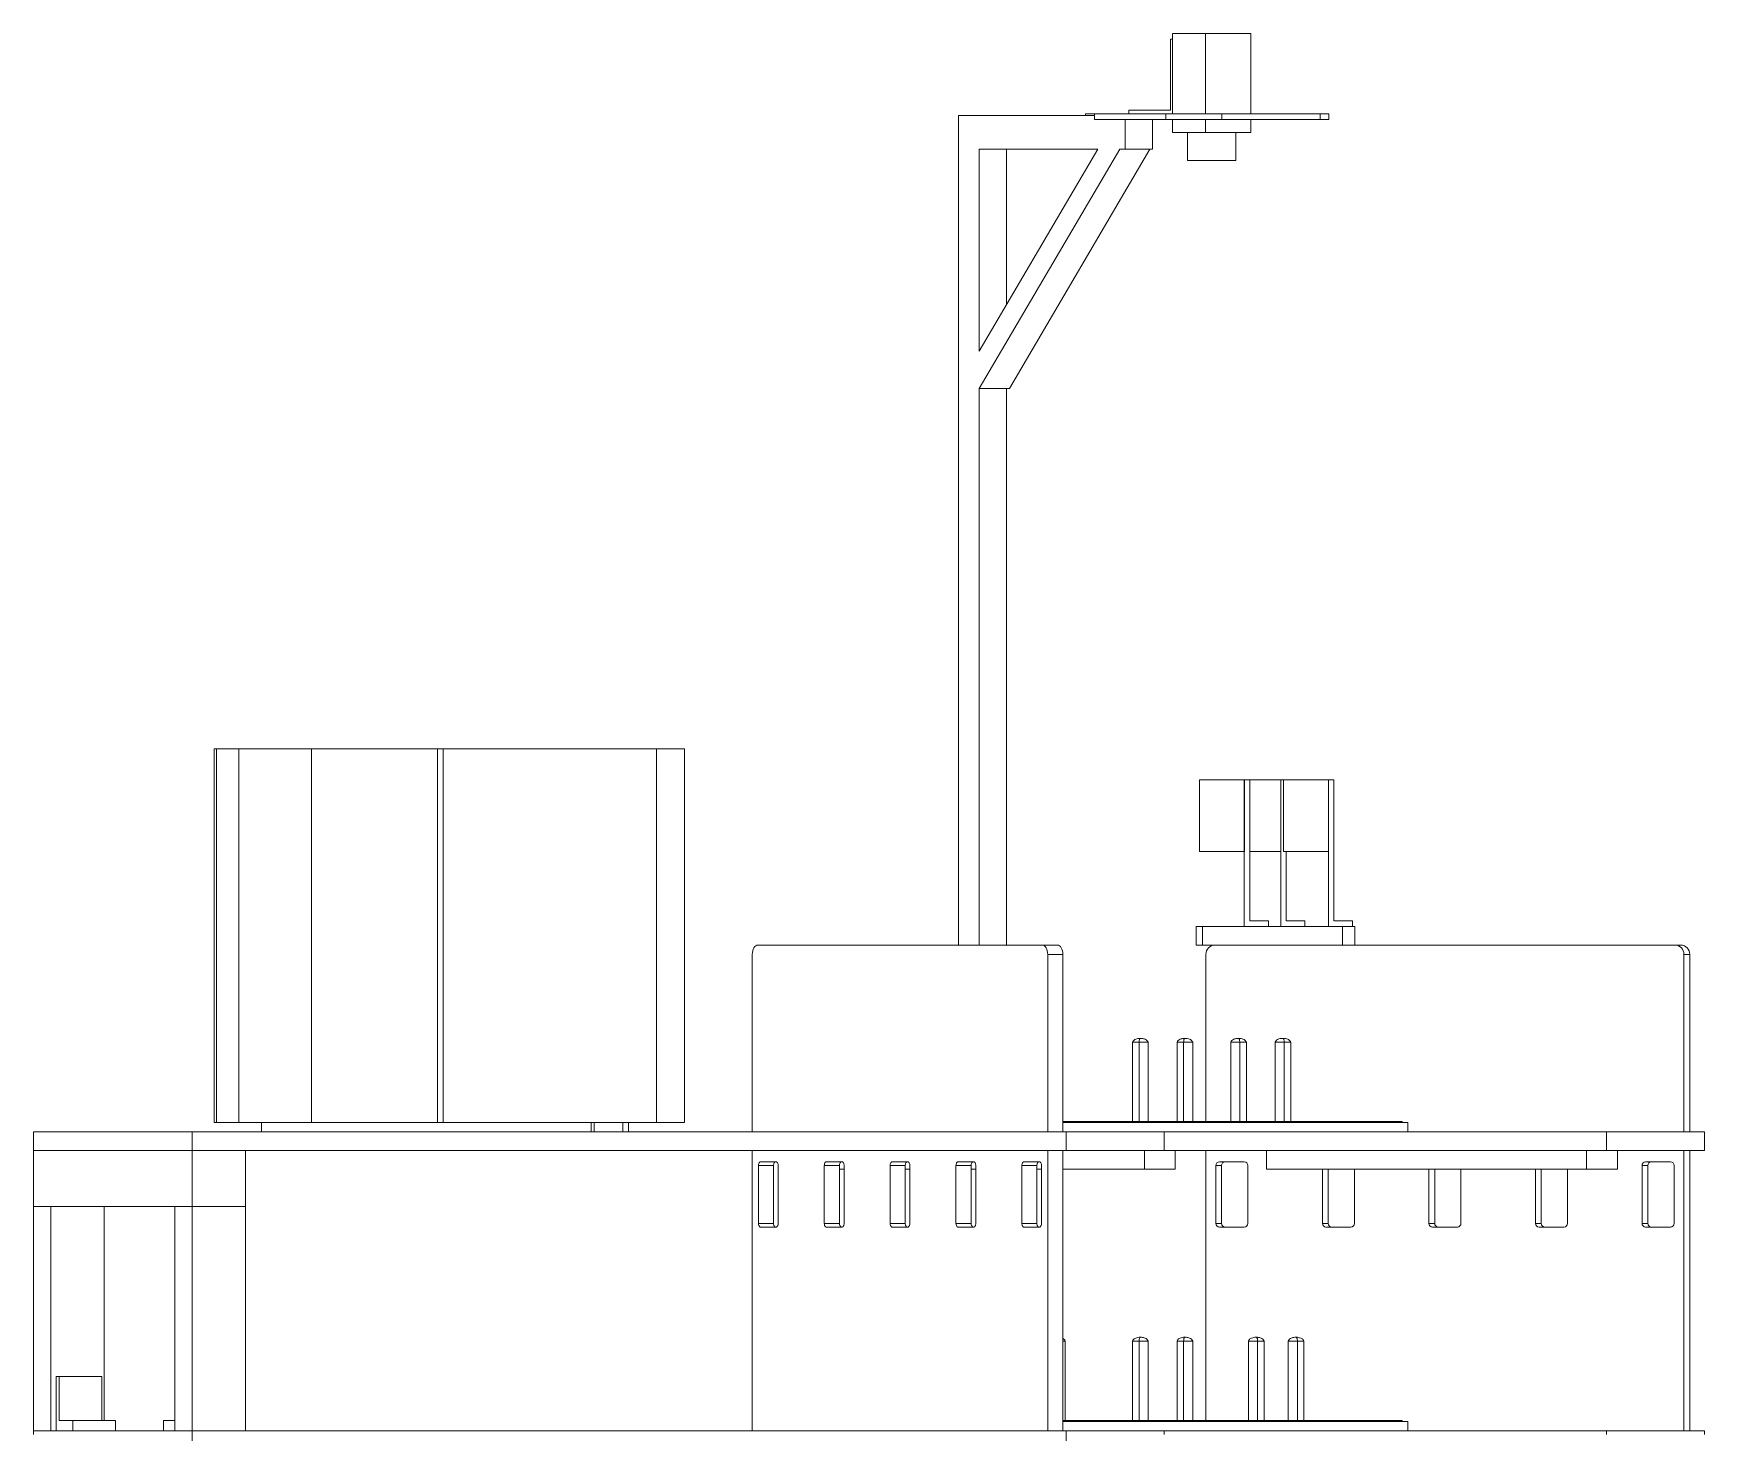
# Model space of a CAD drawing. Header units: millimetres. Extents: x 1529 to 6255, y 1713 to 5797.
# Drawn here: x 5355 to 6250, y 2724 to 3473 of the extents above; entities that cross this region are included whole.
import ezdxf

# ---------------------------------------------------------------- set-up
doc = ezdxf.new("R2010")
doc.units = ezdxf.units.MM

msp = doc.modelspace()

# ---------------------------------------------------------------- linework, layer by layer
at = {"color": 7, "linetype": 'Continuous', "lineweight": 15}
for p, q in [((5965.145, 3429.681), (5965.145, 3472.681)), ((5965.145, 3472.681), (5982.779, 3472.681)), ((5982.779, 3429.681), (5982.779, 3472.681)), ((5982.779, 3472.681), (6007.049, 3472.681)), ((6007.049, 3472.681), (6007.049, 3429.681)), ((5963.97, 3431.681), (5963.97, 3469.681)), ((5963.97, 3469.681), (5965.145, 3469.681)), ((5965.145, 3429.681), (5965.145, 3469.681)), ((5850.415, 3428.678), (5850.415, 2984.678)), ((5923.308, 3428.678), (5850.415, 3428.678)), ((5918.568, 3428.678), (5918.568, 3429.681)), ((5918.568, 3429.681), (5923.308, 3429.681)), ((5923.308, 3429.681), (5923.308, 3426.681)), ((5923.308, 3429.681), (5961.514, 3429.681)), ((5941.634, 3429.681), (5941.634, 3431.681)), ((5941.634, 3431.681), (5963.97, 3431.681)), ((5961.514, 3429.681), (5961.514, 3426.681)), ((5961.514, 3429.681), (5991.545, 3429.681)), ((5991.545, 3429.681), (5991.545, 3426.681)), ((5991.545, 3429.681), (6044.131, 3429.681)), ((6044.131, 3426.681), (6044.131, 3429.681)), ((6044.131, 3429.681), (6048.887, 3429.681)), ((6048.887, 3426.681), (6048.887, 3429.681)), ((5923.308, 3426.681), (5961.514, 3426.681)), ((5939.758, 3410.678), (5939.758, 3426.681)), ((5954.32, 3426.681), (5954.32, 3410.678)), ((5961.514, 3426.681), (5991.545, 3426.681)), ((5965.145, 3419.681), (5965.145, 3426.681)), ((5982.779, 3419.681), (5965.145, 3419.681)), ((5973.097, 3419.681), (5973.097, 3404.681)), ((5982.779, 3419.681), (5982.779, 3426.681)), ((6007.049, 3419.681), (5982.779, 3419.681)), ((5991.545, 3426.681), (6044.131, 3426.681)), ((5999.097, 3404.681), (5999.097, 3419.681)), ((6007.049, 3426.681), (6007.049, 3419.681)), ((6044.131, 3426.681), (6048.887, 3426.681)), ((5861.582, 3282.678), (5936.819, 3410.678)), ((5861.582, 3410.678), (5925.063, 3410.678)), ((5861.582, 3302.678), (5861.582, 3410.678)), ((5925.063, 3410.678), (5861.582, 3302.678)), ((5876.145, 3410.678), (5876.145, 3327.453)), ((5877.763, 3282.678), (5952.999, 3410.678)), ((5936.819, 3410.678), (5939.758, 3410.678)), ((5954.32, 3410.678), (5939.758, 3410.678)), ((5973.097, 3404.681), (5986.097, 3404.681)), ((5986.097, 3404.681), (5999.097, 3404.681)), ((5861.582, 2984.678), (5861.582, 3282.678)), ((5861.582, 3282.678), (5876.145, 3282.678)), ((5876.145, 3282.678), (5877.763, 3282.678)), ((5876.145, 3282.678), (5876.145, 2984.678)), ((5451.901, 2889.678), (5451.901, 3089.678)), ((5453.138, 3089.678), (5451.901, 3089.678)), ((5453.138, 3089.678), (5453.138, 2889.678)), ((5465.026, 3089.678), (5453.138, 3089.678)), ((5465.026, 3089.678), (5465.026, 2889.678)), ((5503.962, 3089.678), (5465.026, 3089.678)), ((5503.962, 3089.678), (5503.962, 2889.678)), ((5571.481, 3089.678), (5503.962, 3089.678)), ((5571.481, 2889.678), (5571.481, 3089.678)), ((5574.571, 3089.678), (5571.481, 3089.678)), ((5574.571, 3089.678), (5574.571, 2889.678)), ((5688.698, 3089.678), (5574.571, 3089.678)), ((5688.698, 2889.678), (5688.698, 3089.678)), ((5703.684, 3089.678), (5688.698, 3089.678)), ((5703.684, 2889.678), (5703.684, 3089.678)), ((5979.564, 3034.678), (5979.564, 3073.178)), ((5979.564, 3073.178), (6003.664, 3073.178)), ((6003.564, 3073.178), (6003.564, 2994.678)), ((6006.564, 3073.178), (6003.564, 3073.178)), ((6003.664, 3034.678), (6003.664, 3073.178)), ((6006.564, 2997.678), (6006.564, 3073.178)), ((6023.064, 3073.178), (6006.564, 3073.178)), ((6023.064, 3073.178), (6023.064, 2994.678)), ((6024.564, 3073.178), (6023.064, 3073.178)), ((6023.064, 3034.678), (6023.064, 3073.178)), ((6024.564, 3073.178), (6024.564, 3034.678)), ((6024.564, 3073.178), (6048.664, 3073.178)), ((6048.564, 3073.178), (6048.564, 2994.678)), ((6051.564, 3073.178), (6048.564, 3073.178)), ((6048.664, 3034.678), (6048.664, 3073.178)), ((6051.564, 2997.678), (6051.564, 3073.178)), ((5979.564, 3034.678), (6003.664, 3034.678)), ((6023.064, 3034.678), (6006.564, 3034.678)), ((6024.564, 3034.678), (6048.664, 3034.678)), ((6026.064, 2997.678), (6026.064, 3034.678)), ((5977.785, 2994.678), (5977.785, 2984.678)), ((5981.24, 2994.678), (5977.785, 2994.678)), ((5981.24, 2984.678), (5981.24, 2994.678)), ((5981.24, 2994.678), (6056.24, 2994.678)), ((6016.564, 2997.678), (6006.564, 2997.678)), ((6016.564, 2994.678), (6016.564, 2997.678)), ((6036.064, 2997.678), (6026.064, 2997.678)), ((6036.064, 2994.678), (6036.064, 2997.678)), ((6061.564, 2997.678), (6051.564, 2997.678)), ((6056.24, 2994.678), (6056.24, 2984.678)), ((6062.785, 2994.678), (6056.24, 2994.678)), ((6061.564, 2994.678), (6061.564, 2997.678)), ((6062.785, 2984.678), (6062.785, 2994.678)), ((5743.017, 2984.678), (5895.343, 2984.678)), ((5903.433, 2984.678), (5895.343, 2984.678)), ((5977.785, 2984.678), (5981.24, 2984.678)), ((5981.24, 2984.678), (6056.24, 2984.678)), ((5987.785, 2984.678), (6234.253, 2984.678)), ((6237.343, 2984.678), (6234.253, 2984.678)), ((5740.078, 2979.678), (5740.078, 2884.678)), ((5898.282, 2979.678), (5898.282, 2884.678)), ((5906.372, 2979.678), (5898.282, 2979.678)), ((5906.372, 2979.678), (5906.372, 2884.678)), ((5983.03, 2979.678), (5983.03, 2890.178)), ((6242.099, 2979.678), (6239.008, 2979.678)), ((6239.008, 2979.678), (6239.008, 2884.678)), ((6242.099, 2979.678), (6242.099, 2884.678)), ((5943.701, 2932.678), (5947.228, 2932.678)), ((5943.701, 2932.678), (5943.701, 2890.178)), ((5947.781, 2934.678), (5947.193, 2934.678)), ((5947.228, 2890.178), (5947.228, 2932.678)), ((5947.228, 2932.678), (5952.082, 2932.678)), ((5948.59, 2934.678), (5947.781, 2934.678)), ((5952.082, 2890.178), (5952.082, 2932.678)), ((5971.054, 2932.678), (5967.527, 2932.678)), ((5967.527, 2932.678), (5967.527, 2890.178)), ((5971.019, 2934.678), (5971.607, 2934.678)), ((5975.908, 2932.678), (5971.054, 2932.678)), ((5971.054, 2890.178), (5971.054, 2932.678)), ((5971.607, 2934.678), (5972.416, 2934.678)), ((5975.908, 2890.178), (5975.908, 2932.678)), ((5996.287, 2890.178), (5996.287, 2932.678)), ((5996.287, 2932.678), (6001.141, 2932.678)), ((5999.779, 2934.678), (6000.588, 2934.678)), ((6000.588, 2934.678), (6001.176, 2934.678)), ((6001.141, 2932.678), (6001.141, 2890.178)), ((6001.141, 2932.678), (6004.668, 2932.678)), ((6004.668, 2932.678), (6004.668, 2890.178)), ((6020.113, 2932.678), (6024.967, 2932.678)), ((6020.113, 2890.178), (6020.113, 2932.678)), ((6024.414, 2934.678), (6023.605, 2934.678)), ((6024.414, 2934.678), (6025.002, 2934.678)), ((6024.967, 2890.178), (6024.967, 2932.678)), ((6024.967, 2932.678), (6028.494, 2932.678)), ((6028.494, 2932.678), (6028.494, 2890.178)), ((5355.064, 2884.678), (5355.064, 2874.678)), ((5440.044, 2884.678), (5355.064, 2884.678)), ((5440.044, 2874.678), (5440.044, 2884.678)), ((5440.044, 2884.678), (5908.205, 2884.678)), ((5453.138, 2889.678), (5451.901, 2889.678)), ((5465.026, 2889.678), (5453.138, 2889.678)), ((5503.962, 2889.678), (5465.026, 2889.678)), ((5477.288, 2884.678), (5477.288, 2889.678)), ((5503.962, 2889.678), (5571.481, 2889.678)), ((5574.571, 2889.678), (5571.481, 2889.678)), ((5574.571, 2889.678), (5688.698, 2889.678)), ((5653.812, 2889.678), (5653.812, 2884.678)), ((5655.357, 2889.678), (5655.357, 2884.678)), ((5670.752, 2884.678), (5670.752, 2889.678)), ((5673.843, 2889.678), (5673.843, 2884.678)), ((5688.698, 2889.678), (5703.684, 2889.678)), ((5906.372, 2890.178), (6088.097, 2890.178)), ((6091.097, 2889.678), (5906.372, 2889.678)), ((5908.205, 2884.678), (5908.205, 2874.678)), ((5908.205, 2884.678), (5960.725, 2884.678)), ((5960.725, 2884.678), (5960.725, 2874.678)), ((6197.544, 2884.678), (5960.725, 2884.678)), ((6088.097, 2889.678), (6088.097, 2890.178)), ((6091.097, 2884.678), (6091.097, 2889.678)), ((6197.544, 2874.678), (6197.544, 2884.678)), ((6197.544, 2884.678), (6250.064, 2884.678)), ((6250.064, 2884.678), (6250.064, 2874.678)), ((5440.044, 2874.678), (5355.064, 2874.678)), ((5355.064, 2874.678), (5355.064, 2844.678)), ((5908.205, 2874.678), (5440.044, 2874.678)), ((5440.044, 2874.678), (5440.044, 2844.678)), ((5468.576, 2874.678), (5440.044, 2874.678)), ((5468.576, 2844.678), (5468.576, 2874.678)), ((5740.078, 2724.678), (5740.078, 2874.678)), ((5898.282, 2874.678), (5898.282, 2724.678)), ((5906.372, 2724.678), (5906.372, 2874.678)), ((5960.725, 2874.678), (5908.205, 2874.678)), ((5950.069, 2874.678), (5950.069, 2864.678)), ((6197.544, 2874.678), (5960.725, 2874.678)), ((5966.527, 2864.678), (5966.527, 2874.678)), ((5983.03, 2874.678), (5983.03, 2730.178)), ((6015.376, 2874.678), (6015.376, 2864.678)), ((6186.888, 2864.678), (6186.888, 2874.678)), ((6197.544, 2874.678), (6250.064, 2874.678)), ((6203.346, 2874.678), (6203.346, 2864.678)), ((6239.008, 2874.678), (6239.008, 2724.678)), ((6242.099, 2874.678), (6242.099, 2724.678)), ((5743.355, 2866.678), (5743.355, 2835.678)), ((5743.355, 2866.678), (5751.446, 2866.678)), ((5752.76, 2868.678), (5744.531, 2868.678)), ((5751.446, 2866.678), (5751.446, 2835.678)), ((5753.936, 2835.678), (5753.936, 2866.678)), ((5778.623, 2866.678), (5778.623, 2835.678)), ((5778.623, 2866.678), (5786.713, 2866.678)), ((5788.027, 2868.678), (5779.798, 2868.678)), ((5786.713, 2866.678), (5786.713, 2835.678)), ((5789.203, 2864.678), (5786.713, 2864.678)), ((5789.203, 2835.678), (5789.203, 2866.678)), ((5813.89, 2866.678), (5813.89, 2835.678)), ((5821.98, 2866.678), (5813.89, 2866.678)), ((5823.294, 2868.678), (5815.065, 2868.678)), ((5821.98, 2835.678), (5821.98, 2866.678)), ((5824.47, 2864.678), (5821.98, 2864.678)), ((5824.47, 2835.678), (5824.47, 2866.678)), ((5849.157, 2866.678), (5849.157, 2835.678)), ((5857.247, 2866.678), (5849.157, 2866.678)), ((5858.561, 2868.678), (5850.332, 2868.678)), ((5857.247, 2835.678), (5857.247, 2866.678)), ((5859.737, 2864.678), (5857.247, 2864.678)), ((5859.737, 2835.678), (5859.737, 2866.678)), ((5884.424, 2866.678), (5884.424, 2835.678)), ((5892.514, 2866.678), (5884.424, 2866.678)), ((5893.829, 2868.678), (5885.6, 2868.678)), ((5892.514, 2835.678), (5892.514, 2866.678)), ((5895.004, 2864.678), (5892.514, 2864.678)), ((5895.004, 2835.678), (5895.004, 2866.678)), ((5950.069, 2864.678), (5906.372, 2864.678)), ((5966.527, 2864.678), (5950.069, 2864.678)), ((5988.333, 2835.678), (5988.333, 2866.678)), ((5988.333, 2866.678), (5991.423, 2866.678)), ((6003.55, 2868.678), (5990.235, 2868.678)), ((5991.423, 2866.678), (5991.423, 2835.678)), ((6005.452, 2866.678), (6005.452, 2835.678)), ((6015.376, 2864.678), (6186.888, 2864.678)), ((6045.396, 2864.678), (6045.396, 2835.678)), ((6048.486, 2864.678), (6048.486, 2835.678)), ((6062.515, 2835.678), (6062.515, 2864.678)), ((6102.46, 2864.678), (6102.46, 2835.678)), ((6105.55, 2864.678), (6105.55, 2835.678)), ((6119.579, 2835.678), (6119.579, 2864.678)), ((6159.523, 2835.678), (6159.523, 2864.678)), ((6162.613, 2864.678), (6162.613, 2835.678)), ((6176.642, 2864.678), (6176.642, 2835.678)), ((6186.888, 2864.678), (6203.346, 2864.678)), ((6216.586, 2835.678), (6216.586, 2866.678)), ((6216.586, 2866.678), (6219.676, 2866.678)), ((6231.803, 2868.678), (6218.488, 2868.678)), ((6219.676, 2866.678), (6219.676, 2835.678)), ((6233.705, 2866.678), (6233.705, 2835.678)), ((5355.064, 2844.678), (5355.064, 2724.678)), ((5355.064, 2844.678), (5364.335, 2844.678)), ((5440.044, 2844.678), (5355.064, 2844.678)), ((5364.335, 2844.678), (5364.335, 2724.678)), ((5392.866, 2730.178), (5392.866, 2844.678)), ((5430.773, 2724.678), (5430.773, 2844.678)), ((5430.773, 2844.678), (5440.044, 2844.678)), ((5440.044, 2844.678), (5440.044, 2724.678)), ((5468.576, 2844.678), (5440.044, 2844.678)), ((5468.576, 2724.678), (5468.576, 2844.678)), ((5743.355, 2835.678), (5751.446, 2835.678)), ((5744.531, 2833.678), (5752.76, 2833.678)), ((5778.623, 2835.678), (5786.713, 2835.678)), ((5779.798, 2833.678), (5788.027, 2833.678)), ((5813.89, 2835.678), (5821.98, 2835.678)), ((5815.065, 2833.678), (5823.294, 2833.678)), ((5849.157, 2835.678), (5857.247, 2835.678)), ((5850.332, 2833.678), (5858.561, 2833.678)), ((5884.424, 2835.678), (5892.514, 2835.678)), ((5885.6, 2833.678), (5893.829, 2833.678)), ((5988.333, 2835.678), (5991.423, 2835.678)), ((5990.235, 2833.678), (6003.55, 2833.678)), ((6045.396, 2835.678), (6048.486, 2835.678)), ((6060.613, 2833.678), (6047.298, 2833.678)), ((6102.46, 2835.678), (6105.55, 2835.678)), ((6117.676, 2833.678), (6104.362, 2833.678)), ((6162.613, 2835.678), (6159.523, 2835.678)), ((6161.425, 2833.678), (6174.74, 2833.678)), ((6216.586, 2835.678), (6219.676, 2835.678)), ((6218.488, 2833.678), (6231.803, 2833.678)), ((5947.781, 2774.678), (5947.193, 2774.678)), ((5948.59, 2774.678), (5947.781, 2774.678)), ((5971.019, 2774.678), (5971.607, 2774.678)), ((5972.416, 2774.678), (5971.607, 2774.678)), ((6009.269, 2774.678), (6010.088, 2774.678)), ((6010.088, 2774.678), (6010.662, 2774.678)), ((6031.408, 2774.678), (6030.589, 2774.678)), ((6031.408, 2774.678), (6031.982, 2774.678)), ((5907.654, 2772.678), (5906.372, 2772.678)), ((5907.654, 2772.678), (5907.654, 2730.178)), ((5943.701, 2772.678), (5943.701, 2730.178)), ((5943.701, 2772.678), (5947.228, 2772.678)), ((5947.228, 2772.678), (5952.082, 2772.678)), ((5947.228, 2730.178), (5947.228, 2772.678)), ((5952.082, 2730.178), (5952.082, 2772.678)), ((5971.054, 2772.678), (5967.527, 2772.678)), ((5967.527, 2730.178), (5967.527, 2772.678)), ((5975.908, 2772.678), (5971.054, 2772.678)), ((5971.054, 2730.178), (5971.054, 2772.678)), ((5975.908, 2772.678), (5975.908, 2730.178)), ((6005.787, 2772.678), (6005.787, 2730.178)), ((6005.787, 2772.678), (6010.702, 2772.678)), ((6010.702, 2772.678), (6010.702, 2730.178)), ((6010.702, 2772.678), (6014.143, 2772.678)), ((6014.143, 2730.178), (6014.143, 2772.678)), ((6027.107, 2730.178), (6027.107, 2772.678)), ((6027.107, 2772.678), (6032.022, 2772.678)), ((6032.022, 2730.178), (6032.022, 2772.678)), ((6032.022, 2772.678), (6035.463, 2772.678)), ((6035.463, 2772.678), (6035.463, 2730.178)), ((5367.188, 2753.678), (5368.887, 2753.678)), ((5367.188, 2753.678), (5367.188, 2724.678)), ((5368.887, 2730.178), (5368.887, 2753.678)), ((5368.887, 2753.678), (5391.713, 2753.678)), ((5391.713, 2730.178), (5391.713, 2753.678)), ((5376.149, 2730.178), (5368.887, 2730.178)), ((5376.149, 2724.678), (5376.149, 2730.178)), ((5376.149, 2730.178), (5398.975, 2730.178)), ((5398.975, 2724.678), (5398.975, 2730.178)), ((5424.665, 2724.678), (5424.665, 2730.178)), ((5424.665, 2730.178), (5430.773, 2730.178)), ((5906.372, 2730.178), (6088.097, 2730.178)), ((6088.097, 2729.678), (6088.097, 2730.178)), ((5355.064, 2724.678), (5355.064, 2722.678)), ((5440.044, 2724.678), (5355.064, 2724.678)), ((5355.064, 2724.678), (5364.335, 2724.678)), ((5440.044, 2724.678), (5430.773, 2724.678)), ((5468.576, 2724.678), (5440.044, 2724.678)), ((5440.044, 2714.678), (5440.044, 2724.678)), ((5440.044, 2724.678), (5908.205, 2724.678)), ((6091.097, 2729.678), (5906.372, 2729.678)), ((5908.205, 2724.678), (5908.205, 2714.678)), ((5908.205, 2724.678), (5960.725, 2724.678)), ((5960.725, 2722.678), (5960.725, 2724.678)), ((6197.544, 2724.678), (5960.725, 2724.678)), ((6091.097, 2724.678), (6091.097, 2729.678)), ((6197.544, 2722.678), (6197.544, 2724.678)), ((6197.544, 2724.678), (6250.064, 2724.678)), ((6250.064, 2724.678), (6250.064, 2722.678))]:
    msp.add_line(p, q, dxfattribs=at)
at = {"color": 7, "linetype": 'Continuous', "lineweight": 15, "flags": 128}
for points in [[(5740.078, 2979.678), (5740.134, 2980.654), (5740.302, 2981.592), (5740.573, 2982.456), (5740.939, 2983.214), (5741.384, 2983.836), (5741.892, 2984.298), (5742.444, 2984.582), (5743.017, 2984.678)], [(5895.343, 2984.678), (5895.916, 2984.582), (5896.467, 2984.298), (5896.975, 2983.836), (5897.421, 2983.214), (5897.786, 2982.456), (5898.058, 2981.592), (5898.225, 2980.654), (5898.282, 2979.678)], [(5903.433, 2984.678), (5904.006, 2984.582), (5904.558, 2984.298), (5905.066, 2983.836), (5905.511, 2983.214), (5905.876, 2982.456), (5906.148, 2981.592), (5906.315, 2980.654), (5906.372, 2979.678)], [(5744.531, 2868.678), (5744.302, 2868.64), (5744.081, 2868.526), (5743.878, 2868.341), (5743.7, 2868.092), (5743.554, 2867.789), (5743.445, 2867.444), (5743.378, 2867.068), (5743.355, 2866.678)], [(5752.621, 2868.678), (5752.392, 2868.64), (5752.171, 2868.526), (5751.968, 2868.341), (5751.79, 2868.092), (5751.644, 2867.789), (5751.535, 2867.444), (5751.468, 2867.068), (5751.446, 2866.678)], [(5753.936, 2866.678), (5753.913, 2867.068), (5753.846, 2867.444), (5753.738, 2867.789), (5753.591, 2868.092), (5753.413, 2868.341), (5753.21, 2868.526), (5752.989, 2868.64), (5752.76, 2868.678)], [(5779.798, 2868.678), (5779.569, 2868.64), (5779.348, 2868.526), (5779.145, 2868.341), (5778.967, 2868.092), (5778.821, 2867.789), (5778.712, 2867.444), (5778.645, 2867.068), (5778.623, 2866.678)], [(5787.888, 2868.678), (5787.659, 2868.64), (5787.438, 2868.526), (5787.235, 2868.341), (5787.057, 2868.092), (5786.911, 2867.789), (5786.802, 2867.444), (5786.735, 2867.068), (5786.713, 2866.678)], [(5789.203, 2866.678), (5789.18, 2867.068), (5789.113, 2867.444), (5789.005, 2867.789), (5788.858, 2868.092), (5788.68, 2868.341), (5788.477, 2868.526), (5788.257, 2868.64), (5788.027, 2868.678)], [(5815.065, 2868.678), (5814.836, 2868.64), (5814.615, 2868.526), (5814.412, 2868.341), (5814.234, 2868.092), (5814.088, 2867.789), (5813.979, 2867.444), (5813.912, 2867.068), (5813.89, 2866.678)], [(5823.155, 2868.678), (5822.926, 2868.64), (5822.706, 2868.526), (5822.502, 2868.341), (5822.324, 2868.092), (5822.178, 2867.789), (5822.069, 2867.444), (5822.002, 2867.068), (5821.98, 2866.678)], [(5824.47, 2866.678), (5824.447, 2867.068), (5824.38, 2867.444), (5824.272, 2867.789), (5824.126, 2868.092), (5823.947, 2868.341), (5823.744, 2868.526), (5823.524, 2868.64), (5823.294, 2868.678)], [(5850.332, 2868.678), (5850.103, 2868.64), (5849.883, 2868.526), (5849.679, 2868.341), (5849.501, 2868.092), (5849.355, 2867.789), (5849.246, 2867.444), (5849.179, 2867.068), (5849.157, 2866.678)], [(5858.423, 2868.678), (5858.193, 2868.64), (5857.973, 2868.526), (5857.769, 2868.341), (5857.591, 2868.092), (5857.445, 2867.789), (5857.337, 2867.444), (5857.27, 2867.068), (5857.247, 2866.678)], [(5859.737, 2866.678), (5859.714, 2867.068), (5859.647, 2867.444), (5859.539, 2867.789), (5859.393, 2868.092), (5859.215, 2868.341), (5859.011, 2868.526), (5858.791, 2868.64), (5858.561, 2868.678)], [(5885.6, 2868.678), (5885.37, 2868.64), (5885.15, 2868.526), (5884.946, 2868.341), (5884.768, 2868.092), (5884.622, 2867.789), (5884.513, 2867.444), (5884.447, 2867.068), (5884.424, 2866.678)], [(5893.69, 2868.678), (5893.46, 2868.64), (5893.24, 2868.526), (5893.037, 2868.341), (5892.858, 2868.092), (5892.712, 2867.789), (5892.604, 2867.444), (5892.537, 2867.068), (5892.514, 2866.678)], [(5895.004, 2866.678), (5894.981, 2867.068), (5894.915, 2867.444), (5894.806, 2867.789), (5894.66, 2868.092), (5894.482, 2868.341), (5894.278, 2868.526), (5894.058, 2868.64), (5893.829, 2868.678)], [(5743.355, 2835.678), (5743.378, 2835.288), (5743.445, 2834.913), (5743.554, 2834.567), (5743.7, 2834.264), (5743.878, 2834.015), (5744.081, 2833.831), (5744.302, 2833.717), (5744.531, 2833.678)], [(5751.446, 2835.678), (5751.468, 2835.288), (5751.535, 2834.913), (5751.644, 2834.567), (5751.79, 2834.264), (5751.968, 2834.015), (5752.171, 2833.831), (5752.392, 2833.717), (5752.621, 2833.678)], [(5752.76, 2833.678), (5752.989, 2833.717), (5753.21, 2833.831), (5753.413, 2834.015), (5753.591, 2834.264), (5753.738, 2834.567), (5753.846, 2834.913), (5753.913, 2835.288), (5753.936, 2835.678)], [(5778.623, 2835.678), (5778.645, 2835.288), (5778.712, 2834.913), (5778.821, 2834.567), (5778.967, 2834.264), (5779.145, 2834.015), (5779.348, 2833.831), (5779.569, 2833.717), (5779.798, 2833.678)], [(5786.713, 2835.678), (5786.735, 2835.288), (5786.802, 2834.913), (5786.911, 2834.567), (5787.057, 2834.264), (5787.235, 2834.015), (5787.438, 2833.831), (5787.659, 2833.717), (5787.888, 2833.678)], [(5788.027, 2833.678), (5788.257, 2833.717), (5788.477, 2833.831), (5788.68, 2834.015), (5788.858, 2834.264), (5789.005, 2834.567), (5789.113, 2834.913), (5789.18, 2835.288), (5789.203, 2835.678)], [(5813.89, 2835.678), (5813.912, 2835.288), (5813.979, 2834.913), (5814.088, 2834.567), (5814.234, 2834.264), (5814.412, 2834.015), (5814.615, 2833.831), (5814.836, 2833.717), (5815.065, 2833.678)], [(5821.98, 2835.678), (5822.002, 2835.288), (5822.069, 2834.913), (5822.178, 2834.567), (5822.324, 2834.264), (5822.502, 2834.015), (5822.706, 2833.831), (5822.926, 2833.717), (5823.155, 2833.678)], [(5823.294, 2833.678), (5823.524, 2833.717), (5823.744, 2833.831), (5823.947, 2834.015), (5824.126, 2834.264), (5824.272, 2834.567), (5824.38, 2834.913), (5824.447, 2835.288), (5824.47, 2835.678)], [(5849.157, 2835.678), (5849.179, 2835.288), (5849.246, 2834.913), (5849.355, 2834.567), (5849.501, 2834.264), (5849.679, 2834.015), (5849.883, 2833.831), (5850.103, 2833.717), (5850.332, 2833.678)], [(5857.247, 2835.678), (5857.27, 2835.288), (5857.337, 2834.913), (5857.445, 2834.567), (5857.591, 2834.264), (5857.769, 2834.015), (5857.973, 2833.831), (5858.193, 2833.717), (5858.423, 2833.678)], [(5858.561, 2833.678), (5858.791, 2833.717), (5859.011, 2833.831), (5859.215, 2834.015), (5859.393, 2834.264), (5859.539, 2834.567), (5859.647, 2834.913), (5859.714, 2835.288), (5859.737, 2835.678)], [(5884.424, 2835.678), (5884.447, 2835.288), (5884.513, 2834.913), (5884.622, 2834.567), (5884.768, 2834.264), (5884.946, 2834.015), (5885.15, 2833.831), (5885.37, 2833.717), (5885.6, 2833.678)], [(5892.514, 2835.678), (5892.537, 2835.288), (5892.604, 2834.913), (5892.712, 2834.567), (5892.858, 2834.264), (5893.037, 2834.015), (5893.24, 2833.831), (5893.46, 2833.717), (5893.69, 2833.678)], [(5893.829, 2833.678), (5894.058, 2833.717), (5894.278, 2833.831), (5894.482, 2834.015), (5894.66, 2834.264), (5894.806, 2834.567), (5894.915, 2834.913), (5894.981, 2835.288), (5895.004, 2835.678)]]:
    msp.add_lwpolyline(points, dxfattribs=at)
at = {"color": 7, "linetype": 'Continuous', "lineweight": 15}
for centre, radius, start, end in [((5987.91, 2979.798), 4.882, 91.470674, 181.403559), ((6234.128, 2979.798), 4.882, 358.597156, 88.528611), ((6237.218, 2979.798), 4.882, 358.597436, 88.529048), ((5990.285, 2866.726), 1.953, 91.473277, 181.400186), ((5993.375, 2866.726), 1.953, 91.473313, 181.401944), ((6003.499, 2866.726), 1.953, 358.598056, 88.526687), ((6218.539, 2866.726), 1.953, 91.473313, 181.401944), ((6221.629, 2866.726), 1.953, 91.473313, 181.401944), ((6231.753, 2866.726), 1.953, 358.598056, 88.526687), ((5990.285, 2835.631), 1.953, 178.601543, 268.524994), ((5993.375, 2835.631), 1.953, 178.599786, 268.524957), ((6003.499, 2835.631), 1.953, 271.475043, 1.400214), ((6047.349, 2835.631), 1.953, 178.601575, 268.523169), ((6050.439, 2835.631), 1.953, 178.599786, 268.524957), ((6060.563, 2835.631), 1.953, 271.475043, 1.400214), ((6104.412, 2835.631), 1.953, 178.599786, 268.524957), ((6107.502, 2835.631), 1.953, 178.598779, 268.525964), ((6117.626, 2835.631), 1.953, 271.475006, 1.398457), ((6161.475, 2835.631), 1.953, 178.599786, 268.524957), ((6164.566, 2835.631), 1.953, 178.601543, 268.524994), ((6174.69, 2835.631), 1.953, 271.473304, 1.401953), ((6218.539, 2835.631), 1.953, 178.599786, 268.524957), ((6221.629, 2835.631), 1.953, 178.599786, 268.524957), ((6231.753, 2835.631), 1.953, 271.475043, 1.400214)]:
    msp.add_arc(centre, radius, start, end, dxfattribs=at)
for points, knots in [([(5947.193, 2934.678), (5946.782, 2934.615), (5945.989, 2934.494), (5944.924, 2934.154), (5944.158, 2933.481), (5943.856, 2932.951), (5943.701, 2932.678)], [0, 0, 0, 0, 0.2962566, 0.5718009, 0.7797038, 1, 1, 1, 1]), ([(5947.228, 2932.678), (5947.259, 2933.026), (5947.32, 2933.706), (5947.519, 2934.452), (5947.679, 2934.591), (5947.781, 2934.678)], [0, 0, 0, 0, 0.2779332, 0.5432276, 1, 1, 1, 1]), ([(5952.082, 2932.678), (5951.884, 2933.026), (5951.498, 2933.706), (5950.241, 2934.452), (5949.229, 2934.591), (5948.59, 2934.678)], [0, 0, 0, 0, 0.277928, 0.5432186, 1, 1, 1, 1]), ([(5967.527, 2932.678), (5967.724, 2933.026), (5968.111, 2933.706), (5969.368, 2934.452), (5970.379, 2934.591), (5971.019, 2934.678)], [0, 0, 0, 0, 0.2779287, 0.5432194, 1, 1, 1, 1]), ([(5971.607, 2934.678), (5971.542, 2934.615), (5971.416, 2934.494), (5971.247, 2934.154), (5971.126, 2933.481), (5971.078, 2932.951), (5971.054, 2932.678)], [0, 0, 0, 0, 0.2962545, 0.5718009, 0.7797037, 1, 1, 1, 1]), ([(5972.416, 2934.678), (5972.827, 2934.615), (5973.62, 2934.494), (5974.685, 2934.154), (5975.451, 2933.481), (5975.752, 2932.951), (5975.908, 2932.678)], [0, 0, 0, 0, 0.2962554, 0.5718005, 0.7797033, 1, 1, 1, 1]), ([(5996.287, 2932.678), (5996.485, 2933.026), (5996.871, 2933.706), (5998.128, 2934.452), (5999.139, 2934.591), (5999.779, 2934.678)], [0, 0, 0, 0, 0.2779317, 0.5432259, 1, 1, 1, 1]), ([(6000.588, 2934.678), (6000.653, 2934.615), (6000.779, 2934.494), (6000.947, 2934.154), (6001.069, 2933.481), (6001.117, 2932.951), (6001.141, 2932.678)], [0, 0, 0, 0, 0.2962563, 0.5718002, 0.7797028, 1, 1, 1, 1]), ([(6001.176, 2934.678), (6001.587, 2934.615), (6002.38, 2934.494), (6003.445, 2934.154), (6004.211, 2933.481), (6004.513, 2932.951), (6004.668, 2932.678)], [0, 0, 0, 0, 0.2962566, 0.5718009, 0.7797038, 1, 1, 1, 1]), ([(6020.113, 2932.678), (6020.324, 2933.04), (6021.054, 2934.289), (6022.546, 2934.516), (6023.605, 2934.678)], [0.00000419, 0.00000419, 0.00000419, 0.00000419, 0.28989795, 1, 1, 1, 1]), ([(6024.967, 2932.678), (6024.936, 2933.026), (6024.875, 2933.706), (6024.676, 2934.452), (6024.515, 2934.591), (6024.414, 2934.678)], [0, 0, 0, 0, 0.277927, 0.5432204, 1, 1, 1, 1]), ([(6025.002, 2934.678), (6025.413, 2934.615), (6026.206, 2934.494), (6027.271, 2934.154), (6028.037, 2933.481), (6028.339, 2932.951), (6028.494, 2932.678)], [0, 0, 0, 0, 0.2962523, 0.5717947, 0.7797049, 1, 1, 1, 1]), ([(5947.193, 2774.678), (5946.782, 2774.615), (5945.989, 2774.494), (5944.924, 2774.154), (5944.158, 2773.481), (5943.856, 2772.951), (5943.701, 2772.678)], [0, 0, 0, 0, 0.2962576, 0.5718005, 0.7796932, 1, 1, 1, 1]), ([(5947.228, 2772.678), (5947.259, 2773.026), (5947.32, 2773.706), (5947.519, 2774.452), (5947.679, 2774.591), (5947.781, 2774.678)], [0, 0, 0, 0, 0.2779311, 0.543231, 1, 1, 1, 1]), ([(5952.082, 2772.678), (5951.884, 2773.026), (5951.498, 2773.706), (5950.241, 2774.452), (5949.229, 2774.591), (5948.59, 2774.678)], [0, 0, 0, 0, 0.2779259, 0.543222, 1, 1, 1, 1]), ([(5971.019, 2774.678), (5970.608, 2774.615), (5969.815, 2774.494), (5968.75, 2774.154), (5967.984, 2773.481), (5967.682, 2772.951), (5967.527, 2772.678)], [0, 0, 0, 0, 0.2962525, 0.5717937, 0.7796948, 1, 1, 1, 1]), ([(5971.607, 2774.678), (5971.542, 2774.615), (5971.416, 2774.494), (5971.247, 2774.154), (5971.126, 2773.481), (5971.078, 2772.951), (5971.054, 2772.678)], [0, 0, 0, 0, 0.2962555, 0.5718004, 0.7796932, 1, 1, 1, 1]), ([(5975.908, 2772.678), (5975.71, 2773.026), (5975.324, 2773.706), (5974.067, 2774.452), (5973.055, 2774.591), (5972.416, 2774.678)], [0, 0, 0, 0, 0.2779206, 0.5432186, 1, 1, 1, 1]), ([(6009.269, 2774.678), (6008.859, 2774.615), (6008.068, 2774.494), (6007.007, 2774.154), (6006.243, 2773.481), (6005.942, 2772.951), (6005.787, 2772.678)], [0, 0, 0, 0, 0.2962556, 0.5718006, 0.779696, 1, 1, 1, 1]), ([(6010.088, 2774.678), (6010.16, 2774.615), (6010.3, 2774.494), (6010.487, 2774.154), (6010.621, 2773.481), (6010.675, 2772.951), (6010.702, 2772.678)], [0, 0, 0, 0, 0.2962567, 0.5718048, 0.7796922, 1, 1, 1, 1]), ([(6014.143, 2772.678), (6013.946, 2773.026), (6013.561, 2773.706), (6012.308, 2774.452), (6011.299, 2774.591), (6010.662, 2774.678)], [0, 0, 0, 0, 0.2779283, 0.5432304, 1, 1, 1, 1]), ([(6027.107, 2772.678), (6027.304, 2773.026), (6027.689, 2773.706), (6028.943, 2774.452), (6029.951, 2774.591), (6030.589, 2774.678)], [0, 0, 0, 0, 0.2779197, 0.5432205, 1, 1, 1, 1]), ([(6032.022, 2772.678), (6031.987, 2773.026), (6031.919, 2773.706), (6031.698, 2774.452), (6031.52, 2774.591), (6031.408, 2774.678)], [0, 0, 0, 0, 0.2779236, 0.543225, 1, 1, 1, 1]), ([(6031.982, 2774.678), (6032.391, 2774.615), (6033.182, 2774.494), (6034.244, 2774.154), (6035.008, 2773.481), (6035.309, 2772.951), (6035.463, 2772.678)], [0, 0, 0, 0, 0.2962593, 0.5717937, 0.7796926, 1, 1, 1, 1]), ([(5907.654, 2772.678), (5907.463, 2773.037), (5907.155, 2773.618), (5906.589, 2773.926), (5906.372, 2774.044)], [0, 0, 0, 0, 0.616503, 1, 1, 1, 1])]:
    msp.add_open_spline(points, degree=3, knots=knots, dxfattribs=at)

doc.saveas('drawing.dxf')
